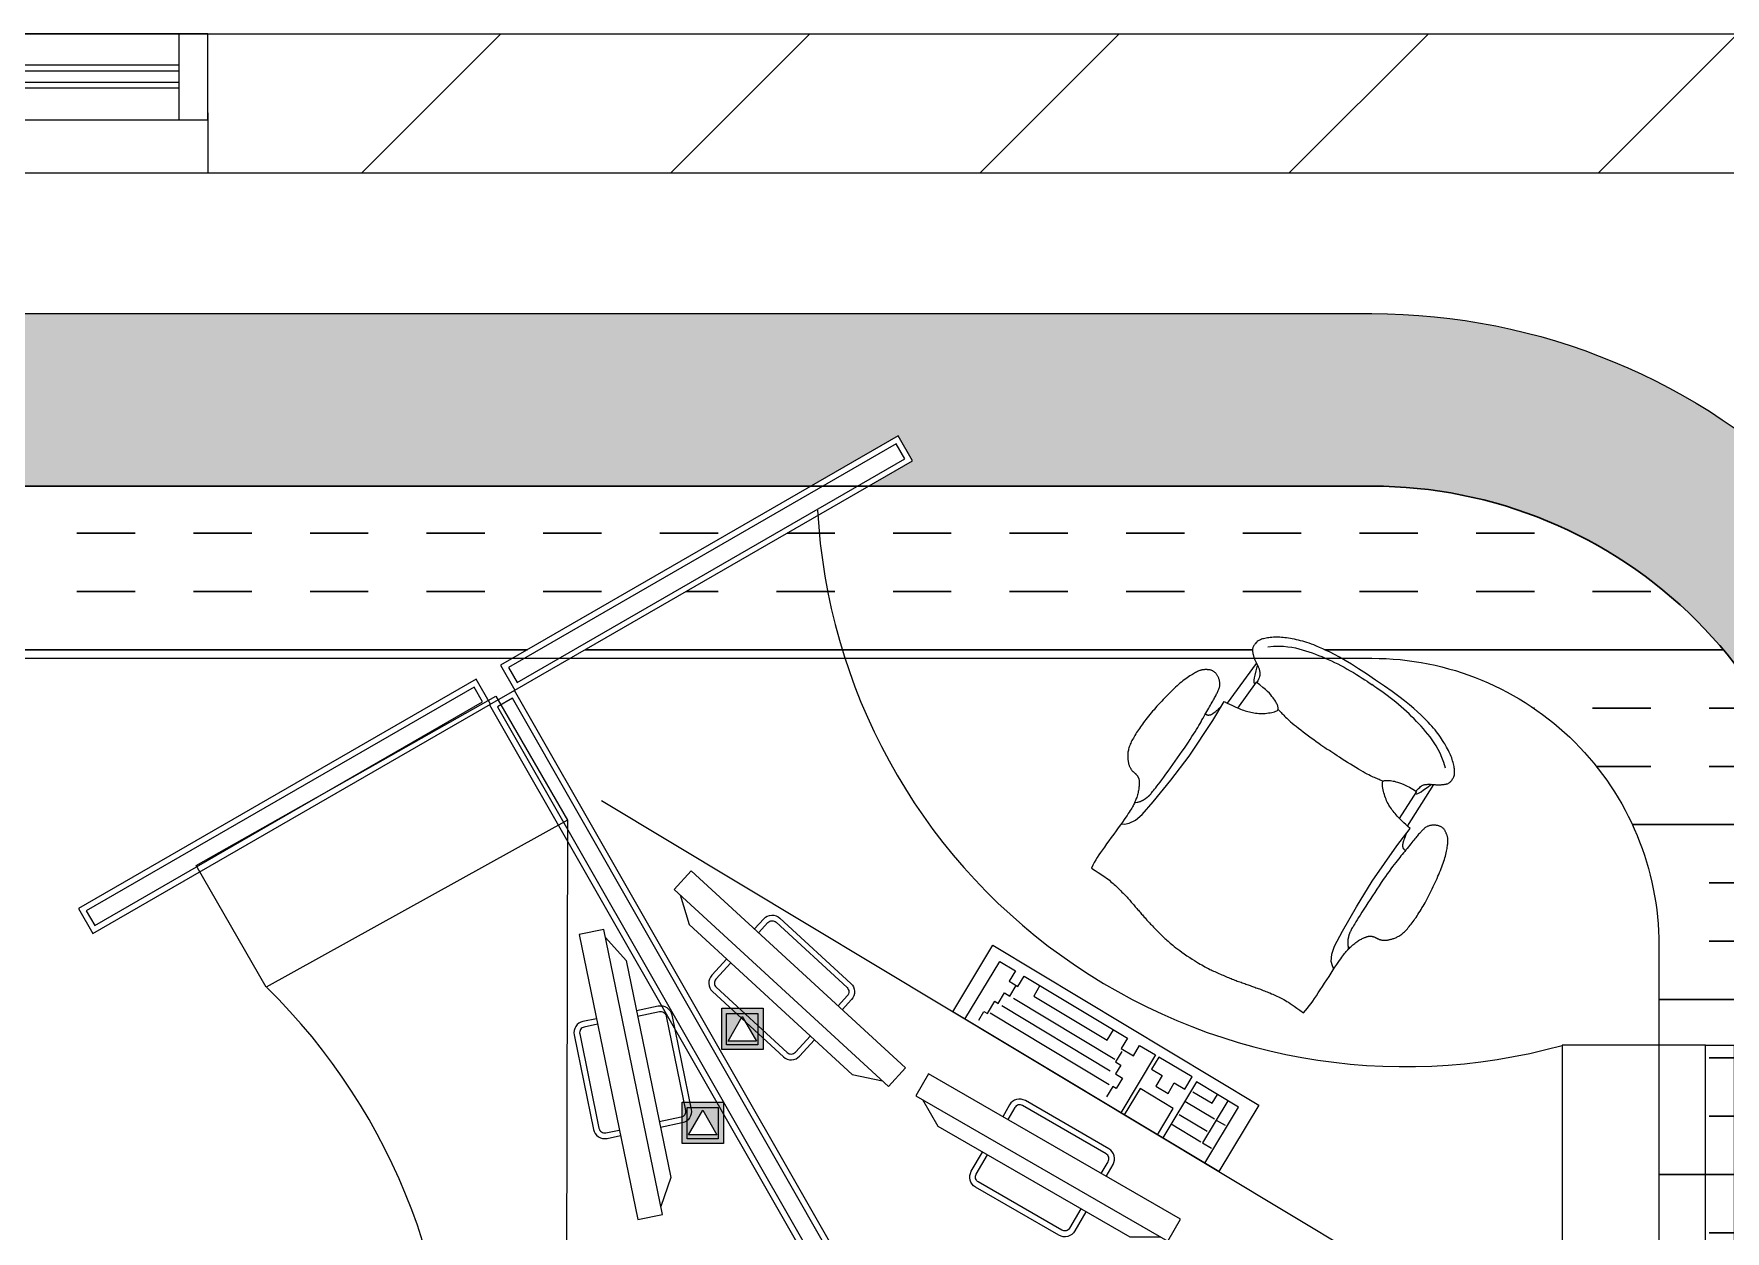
# Model space of a CAD drawing. Header units: millimetres. Extents: x 580 to 1830, y 656 to 1501.
# Drawn here: x 1489.8 to 1637.2, y 1397.1 to 1501.5 of the extents above; entities that cross this region are included whole.
import ezdxf

# ---------------------------------------------------------------- set-up
doc = ezdxf.new("R2010")
doc.units = ezdxf.units.MM
for name, color, linetype, lineweight in [('1T Puntos voz y datos', 144, 'Continuous', 20), ('instalacion electrica', 160, 'Continuous', 30), ('mobiliario', 253, 'Continuous', 15), ('Planta1', 250, 'Continuous', 15)]:
    doc.layers.add(name, color=color, linetype=linetype, lineweight=lineweight)
for name, color, linetype in [('bandeja', 250, 'Continuous'), ('tabiques', 70, 'Continuous'), ('Ventanas', 130, 'Continuous')]:
    doc.layers.add(name, color=color, linetype=linetype)
doc.layers.add('cableado telecomunicaciones', color=7, linetype='Continuous', true_color=0xe679fc)
doc.layers.add('separador', color=1, linetype='Continuous', lineweight=30, true_color=0xff0000)

# ---------------------------------------------------------------- blocks, each defined once
blk = doc.blocks.new('*U4')
for p, q in [((2.5011, 0.15), (0, 0.15)), ((0, 0.15), (0, 0)), ((0.05, 0), (0.05, 0.15)), ((2.4511, 0), (2.4511, 0.15)), ((2.5011, 0), (2.5011, 0.15)), ((2.4511, 0.095), (0.05, 0.095)), ((2.4511, 0.085), (0.05, 0.085)), ((2.4511, 0.065), (0.05, 0.065)), ((2.4511, 0.055), (0.05, 0.055)), ((0, 0), (2.5011, 0))]:
    blk.add_line(p, q)
blk = doc.blocks.new('Datos de Piso')
at = {"layer": '1T Puntos voz y datos', "linetype": 'Continuous'}
h = blk.add_hatch(color=256, dxfattribs=at)
h.paths.add_polyline_path([(-0.174, 0.358), (-0.174, -0.001), (0.185, -0.001), (0.185, 0.358)])
h.paths.add_polyline_path([(0.004, 0.286), (0.127, 0.073), (-0.119, 0.073)], flags=16)
for p, q in [((-0.131, 0.04), (-0.131, 0.311)), ((0.139, 0.311), (0.139, 0.04)), ((0.139, 0.04), (-0.131, 0.04))]:
    blk.add_line(p, q, dxfattribs=at)
for points in [[(-0.174, 0.358), (0.185, 0.358), (0.185, -0.001), (-0.174, -0.001)], [(0.004, 0.286), (0.127, 0.073), (-0.119, 0.073)]]:
    blk.add_lwpolyline(points, close=True, dxfattribs=at)
blk.add_lwpolyline([(-0.131, 0.311), (0.139, 0.311)], dxfattribs=at)
blk = doc.blocks.new('puntosAccesoVozDatos')
at = {"layer": '1T Puntos voz y datos', "linetype": 'Continuous'}
blk.add_blockref('Datos de Piso', (0.174, 0.001), dxfattribs=at)

msp = doc.modelspace()

# ---------------------------------------------------------------- hatches: boundary and pattern name
at = {"layer": 'cableado telecomunicaciones'}
h = msp.add_hatch(dxfattribs=at)
h.set_pattern_fill('HONEY', color=256, scale=1.9)
h.set_pattern_definition([(0, (-89664.291, -49120.476), (9.04875, 5.22429823), [6.0325, -12.065]), (120, (-89664.291, -49120.476), (-9.04874998, 5.22429826), [6.0325, -12.065]), (60, (-89664.291, -49120.476), (2e-08, 10.44859649), [-12.065, 6.0325])])
h.paths.add_polyline_path([(1079.88, 1477.1), (917.83, 1477.1), (917.83, 1462.07), (1079.88, 1462.07)])
h.paths.add_polyline_path([(1092.38, 1477.1), (1079.88, 1477.1), (1079.88, 1462.07), (1092.38, 1462.07)])
h.paths.add_polyline_path([(1606.38, 1477.1), (1092.38, 1477.1), (1092.38, 1462.07), (1557.53, 1462.07), (1565.11, 1466.44), (1566.36, 1464.28), (1562.53, 1462.07), (1606.38, 1462.07, -0.414214), (1646.38, 1422.07), (1646.38, 1383.46), (1661.41, 1383.46), (1661.41, 1386.76), (1659.35, 1387.23), (1658.68, 1387.02), (1658.02, 1389.12), (1661.41, 1390.18), (1661.41, 1422.07, 0.02962), (1661.02, 1428.57), (1660.82, 1429.07), (1660.68, 1429.52), (1660.54, 1430.03), (1660.41, 1430.69), (1660.36, 1431.27), (1660.46, 1431.7), (1660.53, 1431.85, 0.362821)])
h.paths.add_polyline_path([(1661.41, 1382.96), (1646.38, 1382.96), (1646.38, 1381.46), (1661.41, 1381.46)])
h.paths.add_polyline_path([(1646.38, 1116.35), (1661.41, 1116.35), (1661.41, 1325.1), (1661.21, 1325.41), (1661.04, 1325.71), (1660.84, 1326.06), (1660.66, 1326.45), (1660.52, 1326.83), (1660.41, 1327.21), (1660.33, 1327.63), (1660.3, 1328.05), (1660.38, 1328.37), (1660.56, 1328.67), (1660.8, 1328.9), (1661.04, 1328.98), (1661.41, 1329.04), (1661.41, 1332.74), (1661.21, 1332.94), (1661.07, 1333.19), (1660.94, 1333.52), (1660.89, 1333.81), (1660.9, 1334.08), (1660.93, 1334.36), (1660.99, 1334.71), (1661.08, 1335.12), (1661.17, 1335.48), (1661.27, 1335.79), (1661.41, 1336.19), (1661.41, 1375.14), (1658.02, 1376.2), (1658.68, 1378.3), (1659.35, 1378.09), (1661.41, 1378.56), (1661.41, 1380.96), (1646.38, 1380.96)])
at = {"layer": 'instalacion electrica'}
h = msp.add_hatch(dxfattribs=at)
h.set_pattern_fill('INSUL', color=256, scale=1.6)
h.paths.add_polyline_path([(1079.88, 1462.07), (917.83, 1462.07), (917.83, 1447.07), (1079.88, 1447.07)])
h.paths.add_polyline_path([(1092.38, 1462.07), (1079.88, 1462.07), (1079.88, 1447.07), (1092.38, 1447.07)])
h.paths.add_polyline_path([(1557.53, 1462.07), (1092.38, 1462.07), (1092.38, 1447.07), (1531.52, 1447.07)])
edge = h.paths.add_edge_path()
edge.add_line((1631.38, 1116.35), (1646.38, 1116.35))
edge.add_line((1646.38, 1116.35), (1646.38, 1380.96))
edge.add_line((1646.38, 1380.96), (1638.87, 1380.96))
edge.add_line((1638.87, 1380.96), (1638.87, 1383.46))
edge.add_line((1638.87, 1383.46), (1646.38, 1383.46))
edge.add_line((1646.38, 1383.46), (1646.38, 1422.07))
edge.add_arc((1606.38, 1422.07), 40, 0, 90)
edge.add_line((1606.38, 1462.07), (1562.53, 1462.07))
edge.add_line((1562.53, 1462.07), (1536.53, 1447.07))
edge.add_line((1536.53, 1447.07), (1596.11, 1447.07))
edge.add_line((1596.11, 1447.07), (1595.91, 1447.88))
edge.add_line((1595.91, 1447.88), (1596.33, 1448.56))
edge.add_line((1596.33, 1448.56), (1596.96, 1448.79))
edge.add_line((1596.96, 1448.79), (1597.73, 1448.91))
edge.add_line((1597.73, 1448.91), (1598.46, 1448.9))
edge.add_line((1598.46, 1448.9), (1599.27, 1448.79))
edge.add_line((1599.27, 1448.79), (1600.19, 1448.6))
edge.add_line((1600.19, 1448.6), (1601.03, 1448.35))
edge.add_line((1601.03, 1448.35), (1601.8, 1448.04))
edge.add_line((1601.8, 1448.04), (1602.82, 1447.56))
edge.add_line((1602.82, 1447.56), (1603.72, 1447.07))
edge.add_line((1603.72, 1447.07), (1606.38, 1447.07))
edge.add_arc((1606.38, 1422.07), 25, 0, 90, ccw=False)
edge.add_line((1631.38, 1422.07), (1631.38, 1383.48))
edge.add_line((1631.38, 1383.48), (1636.39, 1383.48))
edge.add_line((1636.39, 1383.48), (1636.39, 1380.98))
edge.add_line((1636.39, 1380.98), (1631.38, 1380.98))
edge.add_line((1631.38, 1380.98), (1631.38, 1116.35))
at = {"layer": 'tabiques'}
h = msp.add_hatch(dxfattribs=at)
h.set_pattern_fill('ANSI31', color=256, scale=6)
h.set_pattern_definition([(45, (-89664.29, -49120.476), (-13.4703842, 13.4703842), [])])
h.paths.add_polyline_path([(1817.38, 1489.37), (1817.38, 1277.56), (1824.88, 1277.56), (1824.88, 1277.5), (1829.88, 1277.46), (1829.88, 1501.49), (1504.94, 1501.49), (1504.94, 1493.99), (1504.94, 1489.37)])

# ---------------------------------------------------------------- linework, layer by layer
for p, q in [((579.88, 1501.49), (1829.88, 1501.49)), ((1504.94, 1494.61), (1504.94, 1501.49)), ((1504.94, 1494.61), (1504.94, 1489.37)), ((1092.38, 1489.37), (1817.38, 1489.37))]:
    msp.add_line(p, q)
at = {"layer": 'bandeja'}
for points in [[(917.83, 1477.1), (1606.38, 1477.1, -0.414214), (1661.41, 1422.07), (1661.41, 1116.35)], [(917.83, 1447.07), (1606.38, 1447.07, -0.414214), (1631.38, 1422.07), (1631.38, 1116.35)]]:
    msp.add_lwpolyline(points, format="xyb", dxfattribs=at)
at = {"layer": 'mobiliario', "color": 253}
for p, q in [((1593.79, 1443.16), (1596.32, 1446.62)), ((1609.48, 1432.44), (1611.78, 1436.06)), ((1536.29, 1432.96), (1536.09, 1332.02)), ((1574.13, 1416.81), (1583.58, 1411.13)), ((1575.14, 1417.45), (1583.98, 1412.14)), ((1573.12, 1416.17), (1583.49, 1409.94)), ((1590.08, 1408.47), (1592.67, 1406.92)), ((1588.89, 1406.49), (1591.48, 1404.94)), ((1589.59, 1407.32), (1592.03, 1405.85)), ((1592.82, 1406.83), (1593.58, 1406.37))]:
    msp.add_line(p, q, dxfattribs=at)
for points in [[(1530.46, 1446.46), (1531.71, 1444.29), (1566.36, 1464.28), (1565.11, 1466.44)], [(1531.14, 1446.27), (1531.89, 1444.97), (1565.67, 1464.46), (1564.92, 1465.76)], [(1493.67, 1425.25), (1494.92, 1423.09), (1529.57, 1443.07), (1528.32, 1445.24)], [(1494.35, 1425.07), (1495.1, 1423.77), (1528.89, 1443.26), (1528.14, 1444.56)], [(1536.29, 1432.96), (1510.04, 1418.41), (1503.93, 1429.01), (1530.04, 1443.78)], [(1531.67, 1444.26), (1529.5, 1443.02), (1564.23, 1382.25), (1566.4, 1383.49)], [(1531.48, 1443.58), (1530.18, 1442.84), (1564.42, 1382.93), (1565.72, 1383.68)], [(1565.74, 1411.38), (1564.25, 1409.76), (1545.58, 1426.93), (1547.07, 1428.55)], [(1542.4, 1398.15), (1544.56, 1398.59), (1539.46, 1423.43), (1537.31, 1422.99)], [(1593.03, 1402.34), (1569.86, 1416.26), (1573.34, 1422.06), (1596.51, 1408.13)], [(1588.1, 1410.7), (1587.55, 1409.79), (1588.61, 1409.15), (1589.16, 1410.06), (1590.08, 1409.51), (1590.72, 1410.58), (1587.82, 1412.32), (1587.18, 1411.25)], [(1567.74, 1410.86), (1566.64, 1408.95), (1588.6, 1396.27), (1589.7, 1398.18)]]:
    msp.add_lwpolyline(points, close=True, dxfattribs=at)
for points in [[(1610.21, 1435.48), (1610.34, 1435.62), (1610.44, 1435.73), (1610.54, 1435.82), (1610.62, 1435.89), (1610.69, 1435.94), (1610.76, 1435.98), (1610.82, 1436), (1610.88, 1436.03), (1610.94, 1436.04), (1611, 1436.06), (1611.06, 1436.07), (1611.13, 1436.08), (1611.19, 1436.08), (1611.26, 1436.09), (1611.33, 1436.09), (1611.39, 1436.09), (1611.46, 1436.09), (1611.53, 1436.08), (1611.6, 1436.08), (1611.67, 1436.07), (1611.74, 1436.07), (1611.81, 1436.06), (1611.88, 1436.06), (1611.94, 1436.05), (1612.01, 1436.05), (1612.07, 1436.05), (1612.13, 1436.04), (1612.19, 1436.04), (1612.24, 1436.05), (1612.3, 1436.05), (1612.36, 1436.05), (1612.41, 1436.05), (1612.47, 1436.06), (1612.52, 1436.06), (1612.58, 1436.07), (1612.63, 1436.07), (1612.68, 1436.08), (1612.74, 1436.09), (1612.79, 1436.1), (1612.84, 1436.11), (1612.88, 1436.12), (1612.93, 1436.13), (1612.97, 1436.14), (1613.01, 1436.16), (1613.06, 1436.18), (1613.1, 1436.21), (1613.14, 1436.24), (1613.19, 1436.28), (1613.23, 1436.32), (1613.28, 1436.37), (1613.32, 1436.43), (1613.37, 1436.48), (1613.41, 1436.55), (1613.45, 1436.61), (1613.48, 1436.68), (1613.51, 1436.75), (1613.54, 1436.82), (1613.56, 1436.9), (1613.57, 1436.97), (1613.58, 1437.05), (1613.58, 1437.14), (1613.58, 1437.22), (1613.57, 1437.32), (1613.56, 1437.42), (1613.55, 1437.52), (1613.53, 1437.64), (1613.51, 1437.75), (1613.48, 1437.87), (1613.45, 1438), (1613.41, 1438.13), (1613.37, 1438.25), (1613.33, 1438.38), (1613.28, 1438.51), (1613.23, 1438.64), (1613.17, 1438.77), (1613.11, 1438.9), (1613.04, 1439.03), (1612.97, 1439.17), (1612.89, 1439.31), (1612.81, 1439.45), (1612.73, 1439.6), (1612.64, 1439.74), (1612.54, 1439.9), (1612.44, 1440.05), (1612.34, 1440.2), (1612.23, 1440.36), (1612.11, 1440.52), (1612, 1440.67), (1611.88, 1440.82), (1611.75, 1440.98), (1611.61, 1441.14), (1611.46, 1441.31), (1611.28, 1441.49), (1611.09, 1441.69), (1610.87, 1441.9), (1610.63, 1442.14), (1610.34, 1442.4), (1610.02, 1442.68), (1609.65, 1443), (1609.22, 1443.35), (1608.71, 1443.74), (1608.13, 1444.17), (1607.46, 1444.64), (1606.69, 1445.16), (1605.91, 1445.7), (1605.22, 1446.16), (1604.6, 1446.55), (1604.05, 1446.88), (1603.56, 1447.16), (1603.13, 1447.39), (1602.75, 1447.59), (1602.4, 1447.75), (1602.09, 1447.9), (1601.82, 1448.02), (1601.56, 1448.13), (1601.33, 1448.23), (1601.12, 1448.31), (1600.92, 1448.38), (1600.72, 1448.44), (1600.54, 1448.5), (1600.35, 1448.55), (1600.16, 1448.6), (1599.98, 1448.64), (1599.8, 1448.68), (1599.62, 1448.72), (1599.44, 1448.76), (1599.27, 1448.79), (1599.1, 1448.81), (1598.94, 1448.84), (1598.79, 1448.86), (1598.63, 1448.88), (1598.49, 1448.89), (1598.34, 1448.9), (1598.2, 1448.9), (1598.06, 1448.91), (1597.92, 1448.9), (1597.79, 1448.9), (1597.65, 1448.89), (1597.52, 1448.88), (1597.39, 1448.86), (1597.27, 1448.84), (1597.15, 1448.82), (1597.04, 1448.8), (1596.94, 1448.77), (1596.84, 1448.75), (1596.75, 1448.72), (1596.67, 1448.69), (1596.59, 1448.65), (1596.52, 1448.62), (1596.46, 1448.58), (1596.39, 1448.53), (1596.34, 1448.48), (1596.28, 1448.43), (1596.23, 1448.37), (1596.18, 1448.31), (1596.14, 1448.25), (1596.1, 1448.19), (1596.07, 1448.13), (1596.04, 1448.07), (1596.01, 1448.01), (1596, 1447.95), (1595.98, 1447.9), (1595.97, 1447.85), (1595.97, 1447.81), (1595.97, 1447.76), (1595.97, 1447.71), (1595.97, 1447.67), (1595.98, 1447.62), (1595.99, 1447.57), (1596, 1447.52), (1596.01, 1447.47), (1596.02, 1447.42), (1596.04, 1447.36), (1596.05, 1447.31), (1596.07, 1447.26), (1596.09, 1447.2), (1596.1, 1447.15), (1596.12, 1447.1), (1596.14, 1447.04), (1596.16, 1446.99), (1596.18, 1446.94), (1596.2, 1446.88), (1596.23, 1446.82), (1596.26, 1446.77), (1596.28, 1446.71), (1596.31, 1446.65), (1596.34, 1446.59), (1596.37, 1446.52), (1596.4, 1446.46), (1596.43, 1446.4), (1596.46, 1446.33), (1596.49, 1446.27), (1596.52, 1446.21), (1596.54, 1446.14), (1596.56, 1446.08), (1596.58, 1446.02), (1596.59, 1445.95), (1596.6, 1445.89), (1596.61, 1445.83), (1596.62, 1445.76), (1596.62, 1445.7), (1596.62, 1445.63), (1596.61, 1445.56), (1596.58, 1445.47), (1596.55, 1445.37), (1596.5, 1445.25), (1596.44, 1445.11), (1596.35, 1444.95)], [(1597.3, 1448.08), (1597.8, 1448.12), (1598.26, 1448.12), (1598.67, 1448.11), (1599.05, 1448.08), (1599.39, 1448.03), (1599.71, 1447.97), (1600.02, 1447.89), (1600.31, 1447.81), (1600.6, 1447.73), (1600.89, 1447.63), (1601.17, 1447.53), (1601.45, 1447.43), (1601.73, 1447.32), (1602.01, 1447.21), (1602.29, 1447.09), (1602.57, 1446.97), (1602.85, 1446.84), (1603.12, 1446.71), (1603.4, 1446.57), (1603.68, 1446.43), (1603.95, 1446.28), (1604.22, 1446.13), (1604.49, 1445.98), (1604.76, 1445.82), (1605.02, 1445.66), (1605.28, 1445.5), (1605.52, 1445.34), (1605.75, 1445.19), (1605.96, 1445.06), (1606.14, 1444.93), (1606.29, 1444.83), (1606.41, 1444.75)], [(1585.7, 1434.49), (1585.82, 1434.5), (1585.91, 1434.52), (1585.99, 1434.54), (1586.06, 1434.55), (1586.11, 1434.57), (1586.16, 1434.58), (1586.21, 1434.6), (1586.24, 1434.62), (1586.28, 1434.63), (1586.31, 1434.65), (1586.35, 1434.66), (1586.38, 1434.68), (1586.41, 1434.69), (1586.44, 1434.71), (1586.47, 1434.73), (1586.5, 1434.74), (1586.52, 1434.76), (1586.55, 1434.78), (1586.58, 1434.8), (1586.61, 1434.82), (1586.64, 1434.83), (1586.66, 1434.85), (1586.69, 1434.87), (1586.72, 1434.89), (1586.74, 1434.91), (1586.77, 1434.93), (1586.79, 1434.94), (1586.81, 1434.96), (1586.83, 1434.98), (1586.86, 1435), (1586.88, 1435.02), (1586.9, 1435.04), (1586.93, 1435.06), (1586.96, 1435.09), (1586.98, 1435.11), (1587.02, 1435.15), (1587.06, 1435.19), (1587.1, 1435.24), (1587.15, 1435.3), (1587.21, 1435.37), (1587.27, 1435.45), (1587.35, 1435.54), (1587.44, 1435.66), (1587.54, 1435.78), (1587.65, 1435.93), (1587.78, 1436.1), (1587.92, 1436.28), (1588.07, 1436.49), (1588.24, 1436.72), (1588.43, 1436.97), (1588.62, 1437.24), (1588.82, 1437.52), (1589.03, 1437.81), (1589.24, 1438.1), (1589.45, 1438.39), (1589.65, 1438.68), (1589.85, 1438.96), (1590.04, 1439.24), (1590.22, 1439.5), (1590.39, 1439.76), (1590.55, 1440), (1590.7, 1440.24), (1590.84, 1440.46), (1590.98, 1440.67), (1591.1, 1440.86), (1591.2, 1441.04), (1591.31, 1441.21), (1591.4, 1441.38), (1591.49, 1441.53), (1591.57, 1441.69), (1591.66, 1441.84), (1591.74, 1441.98), (1591.83, 1442.13), (1591.91, 1442.28), (1591.99, 1442.43), (1592.08, 1442.57), (1592.16, 1442.71), (1592.24, 1442.85), (1592.31, 1442.98), (1592.38, 1443.11), (1592.45, 1443.23), (1592.51, 1443.34), (1592.57, 1443.44), (1592.62, 1443.54), (1592.67, 1443.63), (1592.72, 1443.72), (1592.77, 1443.81), (1592.81, 1443.89), (1592.85, 1443.97), (1592.89, 1444.04), (1592.93, 1444.11), (1592.96, 1444.18), (1592.99, 1444.25), (1593.02, 1444.32), (1593.05, 1444.38), (1593.07, 1444.45), (1593.09, 1444.51), (1593.1, 1444.57), (1593.12, 1444.63), (1593.13, 1444.69), (1593.13, 1444.75), (1593.13, 1444.81), (1593.13, 1444.87), (1593.13, 1444.93), (1593.12, 1444.99), (1593.11, 1445.05), (1593.1, 1445.11), (1593.09, 1445.17), (1593.07, 1445.22), (1593.05, 1445.28), (1593.03, 1445.34), (1593.01, 1445.39), (1592.98, 1445.44), (1592.96, 1445.49), (1592.93, 1445.54), (1592.9, 1445.59), (1592.87, 1445.63), (1592.84, 1445.67), (1592.81, 1445.72), (1592.77, 1445.76), (1592.74, 1445.79), (1592.7, 1445.83), (1592.66, 1445.87), (1592.62, 1445.9), (1592.58, 1445.93), (1592.53, 1445.96), (1592.48, 1445.98), (1592.43, 1446), (1592.38, 1446.02), (1592.33, 1446.03), (1592.28, 1446.05), (1592.22, 1446.06), (1592.17, 1446.06), (1592.11, 1446.07), (1592.06, 1446.07), (1592.02, 1446.08), (1591.97, 1446.08), (1591.93, 1446.08), (1591.89, 1446.08), (1591.85, 1446.08), (1591.81, 1446.08), (1591.77, 1446.07), (1591.73, 1446.07), (1591.7, 1446.07), (1591.66, 1446.06), (1591.62, 1446.06), (1591.57, 1446.05), (1591.53, 1446.04), (1591.48, 1446.03), (1591.42, 1446.01), (1591.37, 1445.99), (1591.31, 1445.97), (1591.24, 1445.94), (1591.17, 1445.91), (1591.09, 1445.87), (1591.01, 1445.82), (1590.92, 1445.78), (1590.82, 1445.72), (1590.73, 1445.66), (1590.62, 1445.6), (1590.51, 1445.53), (1590.4, 1445.45), (1590.28, 1445.37), (1590.16, 1445.29), (1590.03, 1445.19), (1589.91, 1445.1), (1589.78, 1445), (1589.65, 1444.89), (1589.53, 1444.78), (1589.4, 1444.67), (1589.27, 1444.55), (1589.14, 1444.43), (1589.01, 1444.3), (1588.88, 1444.17), (1588.75, 1444.04), (1588.61, 1443.9), (1588.48, 1443.76), (1588.34, 1443.62), (1588.2, 1443.47), (1588.06, 1443.33), (1587.92, 1443.18), (1587.78, 1443.03), (1587.65, 1442.89), (1587.52, 1442.74), (1587.39, 1442.59), (1587.26, 1442.45), (1587.14, 1442.3), (1587.02, 1442.16), (1586.91, 1442.02), (1586.8, 1441.88), (1586.69, 1441.74), (1586.58, 1441.61), (1586.48, 1441.47), (1586.39, 1441.34), (1586.29, 1441.21), (1586.2, 1441.08), (1586.12, 1440.96), (1586.03, 1440.83), (1585.95, 1440.71), (1585.87, 1440.59), (1585.8, 1440.47), (1585.72, 1440.35), (1585.65, 1440.23), (1585.59, 1440.12), (1585.52, 1440), (1585.46, 1439.89), (1585.41, 1439.78), (1585.36, 1439.67), (1585.31, 1439.57), (1585.27, 1439.46), (1585.24, 1439.36), (1585.21, 1439.26), (1585.18, 1439.16), (1585.16, 1439.07), (1585.14, 1438.98), (1585.12, 1438.89), (1585.11, 1438.81), (1585.11, 1438.73), (1585.1, 1438.65), (1585.1, 1438.57), (1585.1, 1438.5), (1585.11, 1438.43), (1585.11, 1438.37), (1585.12, 1438.3), (1585.12, 1438.23), (1585.13, 1438.17), (1585.14, 1438.11), (1585.15, 1438.04), (1585.16, 1437.98), (1585.17, 1437.92), (1585.18, 1437.86), (1585.2, 1437.81), (1585.22, 1437.75), (1585.24, 1437.7), (1585.26, 1437.65), (1585.28, 1437.6), (1585.3, 1437.55), (1585.33, 1437.5), (1585.36, 1437.46), (1585.38, 1437.42), (1585.41, 1437.38), (1585.44, 1437.34), (1585.47, 1437.3), (1585.49, 1437.27), (1585.52, 1437.24), (1585.55, 1437.21), (1585.58, 1437.19), (1585.61, 1437.16), (1585.64, 1437.14), (1585.66, 1437.11), (1585.69, 1437.09), (1585.72, 1437.07), (1585.74, 1437.04), (1585.77, 1437.02), (1585.8, 1437), (1585.82, 1436.97), (1585.84, 1436.95), (1585.87, 1436.92), (1585.89, 1436.89), (1585.91, 1436.86), (1585.93, 1436.83), (1585.95, 1436.81), (1585.97, 1436.78), (1585.99, 1436.75), (1586, 1436.72), (1586.02, 1436.69), (1586.03, 1436.66), (1586.04, 1436.63), (1586.05, 1436.61), (1586.06, 1436.58), (1586.07, 1436.55), (1586.08, 1436.52), (1586.09, 1436.49), (1586.09, 1436.46), (1586.1, 1436.42), (1586.1, 1436.39), (1586.1, 1436.35), (1586.1, 1436.3), (1586.1, 1436.26), (1586.1, 1436.2), (1586.1, 1436.14), (1586.1, 1436.07), (1586.1, 1436), (1586.09, 1435.92), (1586.08, 1435.84), (1586.07, 1435.75), (1586.06, 1435.66), (1586.04, 1435.56), (1586.02, 1435.47), (1586, 1435.37), (1585.97, 1435.26), (1585.94, 1435.16), (1585.91, 1435.06), (1585.88, 1434.95), (1585.84, 1434.85), (1585.81, 1434.76), (1585.77, 1434.66), (1585.73, 1434.57), (1585.69, 1434.48), (1585.65, 1434.39), (1585.61, 1434.3), (1585.56, 1434.21), (1585.51, 1434.12), (1585.45, 1434.02), (1585.39, 1433.91), (1585.32, 1433.8), (1585.24, 1433.67), (1585.15, 1433.54), (1585.05, 1433.38), (1584.93, 1433.21), (1584.79, 1433.02), (1584.64, 1432.8), (1584.47, 1432.56), (1584.28, 1432.3), (1584.08, 1432.03), (1583.88, 1431.74), (1583.67, 1431.45), (1583.46, 1431.17), (1583.26, 1430.89), (1583.07, 1430.62), (1582.9, 1430.38), (1582.74, 1430.15), (1582.59, 1429.93), (1582.45, 1429.71), (1582.31, 1429.49), (1582.18, 1429.27), (1582.05, 1429.04), (1581.93, 1428.79), (1582.25, 1428.58), (1582.53, 1428.41), (1582.76, 1428.26), (1582.96, 1428.12), (1583.12, 1428.01), (1583.26, 1427.91), (1583.39, 1427.81), (1583.5, 1427.72), (1583.61, 1427.63), (1583.72, 1427.54), (1583.83, 1427.45), (1583.93, 1427.36), (1584.03, 1427.27), (1584.12, 1427.17), (1584.22, 1427.08), (1584.32, 1426.99), (1584.41, 1426.89), (1584.51, 1426.8), (1584.6, 1426.7), (1584.69, 1426.61), (1584.78, 1426.52), (1584.87, 1426.42), (1584.95, 1426.33), (1585.04, 1426.24), (1585.11, 1426.15), (1585.19, 1426.07), (1585.27, 1425.98), (1585.34, 1425.9), (1585.41, 1425.82), (1585.48, 1425.73), (1585.55, 1425.66), (1585.62, 1425.58), (1585.69, 1425.5), (1585.75, 1425.42), (1585.82, 1425.34), (1585.89, 1425.27), (1585.96, 1425.19), (1586.03, 1425.11), (1586.1, 1425.03), (1586.17, 1424.95), (1586.24, 1424.87), (1586.31, 1424.78), (1586.39, 1424.7), (1586.46, 1424.61), (1586.53, 1424.52), (1586.61, 1424.44), (1586.69, 1424.35), (1586.76, 1424.26), (1586.84, 1424.17), (1586.92, 1424.09), (1587, 1424), (1587.09, 1423.91), (1587.17, 1423.83), (1587.26, 1423.74), (1587.34, 1423.65), (1587.43, 1423.56), (1587.52, 1423.46), (1587.62, 1423.37), (1587.71, 1423.27), (1587.8, 1423.18), (1587.9, 1423.09), (1587.99, 1422.99), (1588.08, 1422.9), (1588.17, 1422.82), (1588.26, 1422.74), (1588.34, 1422.65), (1588.43, 1422.58), (1588.52, 1422.5), (1588.61, 1422.42), (1588.7, 1422.33), (1588.81, 1422.25), (1588.91, 1422.16), (1589.03, 1422.06), (1589.16, 1421.96), (1589.3, 1421.84), (1589.46, 1421.73), (1589.63, 1421.6), (1589.82, 1421.46), (1590.03, 1421.31), (1590.26, 1421.15), (1590.5, 1420.99), (1590.71, 1420.85), (1590.91, 1420.72), (1591.09, 1420.61), (1591.26, 1420.51), (1591.41, 1420.42), (1591.56, 1420.34), (1591.69, 1420.26), (1591.81, 1420.19), (1591.93, 1420.13), (1592.04, 1420.07), (1592.15, 1420.02), (1592.26, 1419.96), (1592.36, 1419.91), (1592.47, 1419.86), (1592.58, 1419.81), (1592.69, 1419.76), (1592.8, 1419.71), (1592.92, 1419.65), (1593.04, 1419.6), (1593.17, 1419.55), (1593.29, 1419.49), (1593.41, 1419.44), (1593.53, 1419.39), (1593.65, 1419.34), (1593.76, 1419.29), (1593.88, 1419.24), (1593.99, 1419.2), (1594.1, 1419.15), (1594.21, 1419.11), (1594.32, 1419.07), (1594.43, 1419.02), (1594.54, 1418.98), (1594.65, 1418.94), (1594.76, 1418.91), (1594.87, 1418.87), (1594.98, 1418.83), (1595.08, 1418.79), (1595.19, 1418.76), (1595.29, 1418.72), (1595.39, 1418.68), (1595.49, 1418.65), (1595.59, 1418.61), (1595.69, 1418.58), (1595.78, 1418.54), (1595.88, 1418.5), (1595.98, 1418.47), (1596.07, 1418.43), (1596.17, 1418.4), (1596.27, 1418.36), (1596.37, 1418.33), (1596.47, 1418.29), (1596.58, 1418.25), (1596.68, 1418.22), (1596.79, 1418.18), (1596.9, 1418.13), (1597.02, 1418.09), (1597.13, 1418.04), (1597.25, 1418), (1597.37, 1417.95), (1597.49, 1417.9), (1597.62, 1417.84), (1597.74, 1417.79), (1597.86, 1417.74), (1597.98, 1417.68), (1598.1, 1417.62), (1598.23, 1417.57), (1598.35, 1417.51), (1598.47, 1417.45), (1598.59, 1417.38), (1598.71, 1417.32), (1598.84, 1417.25), (1598.97, 1417.17), (1599.1, 1417.09), (1599.25, 1416.99), (1599.42, 1416.88), (1599.61, 1416.75), (1599.83, 1416.59), (1600.1, 1416.39), (1600.41, 1416.17), (1600.59, 1416.37), (1600.76, 1416.58), (1600.92, 1416.78), (1601.08, 1416.98), (1601.23, 1417.19), (1601.38, 1417.41), (1601.54, 1417.65), (1601.7, 1417.9), (1601.88, 1418.17), (1602.06, 1418.46), (1602.26, 1418.76), (1602.45, 1419.06), (1602.64, 1419.35), (1602.82, 1419.64), (1603, 1419.91), (1603.16, 1420.15), (1603.31, 1420.38), (1603.44, 1420.57), (1603.55, 1420.74), (1603.66, 1420.89), (1603.75, 1421.03), (1603.84, 1421.15), (1603.92, 1421.25), (1604, 1421.35), (1604.07, 1421.44), (1604.14, 1421.52), (1604.21, 1421.6), (1604.27, 1421.67), (1604.34, 1421.75), (1604.41, 1421.81), (1604.48, 1421.88), (1604.56, 1421.95), (1604.63, 1422.02), (1604.71, 1422.09), (1604.8, 1422.16), (1604.88, 1422.22), (1604.97, 1422.29), (1605.05, 1422.35), (1605.14, 1422.41), (1605.22, 1422.47), (1605.31, 1422.52), (1605.39, 1422.56), (1605.46, 1422.6), (1605.54, 1422.64), (1605.61, 1422.67), (1605.67, 1422.7), (1605.74, 1422.73), (1605.79, 1422.75), (1605.84, 1422.77), (1605.89, 1422.79), (1605.93, 1422.8), (1605.97, 1422.82), (1606, 1422.83), (1606.04, 1422.83), (1606.07, 1422.84), (1606.1, 1422.85), (1606.13, 1422.85), (1606.16, 1422.85), (1606.19, 1422.85), (1606.22, 1422.85), (1606.25, 1422.85), (1606.28, 1422.85), (1606.31, 1422.84), (1606.34, 1422.84), (1606.38, 1422.84), (1606.41, 1422.83), (1606.45, 1422.82), (1606.48, 1422.81), (1606.52, 1422.8), (1606.55, 1422.79), (1606.58, 1422.78), (1606.62, 1422.77), (1606.65, 1422.75), (1606.68, 1422.74), (1606.71, 1422.72), (1606.74, 1422.71), (1606.77, 1422.69), (1606.8, 1422.67), (1606.83, 1422.66), (1606.87, 1422.64), (1606.9, 1422.62), (1606.94, 1422.61), (1606.97, 1422.59), (1607.01, 1422.57), (1607.05, 1422.56), (1607.1, 1422.55), (1607.14, 1422.53), (1607.19, 1422.52), (1607.24, 1422.51), (1607.29, 1422.5), (1607.34, 1422.5), (1607.39, 1422.49), (1607.45, 1422.49), (1607.5, 1422.49), (1607.56, 1422.49), (1607.62, 1422.49), (1607.68, 1422.5), (1607.74, 1422.51), (1607.8, 1422.52), (1607.86, 1422.53), (1607.92, 1422.55), (1607.98, 1422.56), (1608.04, 1422.58), (1608.11, 1422.6), (1608.17, 1422.62), (1608.24, 1422.64), (1608.3, 1422.66), (1608.37, 1422.68), (1608.44, 1422.71), (1608.51, 1422.74), (1608.58, 1422.78), (1608.65, 1422.82), (1608.73, 1422.86), (1608.81, 1422.91), (1608.89, 1422.97), (1608.97, 1423.03), (1609.05, 1423.09), (1609.13, 1423.16), (1609.22, 1423.24), (1609.3, 1423.32), (1609.38, 1423.41), (1609.47, 1423.5), (1609.55, 1423.6), (1609.63, 1423.69), (1609.71, 1423.8), (1609.8, 1423.91), (1609.88, 1424.02), (1609.96, 1424.13), (1610.05, 1424.25), (1610.13, 1424.37), (1610.22, 1424.49), (1610.31, 1424.62), (1610.39, 1424.75), (1610.48, 1424.89), (1610.57, 1425.02), (1610.66, 1425.17), (1610.74, 1425.31), (1610.83, 1425.46), (1610.92, 1425.62), (1611.01, 1425.77), (1611.1, 1425.94), (1611.19, 1426.1), (1611.28, 1426.27), (1611.37, 1426.45), (1611.46, 1426.62), (1611.55, 1426.8), (1611.63, 1426.98), (1611.72, 1427.17), (1611.81, 1427.35), (1611.89, 1427.53), (1611.97, 1427.71), (1612.05, 1427.89), (1612.13, 1428.07), (1612.21, 1428.24), (1612.28, 1428.41), (1612.35, 1428.58), (1612.42, 1428.74), (1612.48, 1428.9), (1612.54, 1429.06), (1612.6, 1429.22), (1612.65, 1429.38), (1612.7, 1429.53), (1612.74, 1429.68), (1612.78, 1429.83), (1612.82, 1429.98), (1612.85, 1430.12), (1612.88, 1430.25), (1612.9, 1430.38), (1612.92, 1430.5), (1612.94, 1430.61), (1612.96, 1430.72), (1612.97, 1430.82), (1612.99, 1430.91), (1612.99, 1431), (1613, 1431.08), (1613, 1431.15), (1613, 1431.22), (1613, 1431.28), (1612.99, 1431.33), (1612.99, 1431.38), (1612.98, 1431.43), (1612.97, 1431.47), (1612.96, 1431.51), (1612.95, 1431.55), (1612.94, 1431.59), (1612.93, 1431.62), (1612.92, 1431.66), (1612.9, 1431.69), (1612.89, 1431.73), (1612.88, 1431.77), (1612.86, 1431.81), (1612.84, 1431.85), (1612.82, 1431.89), (1612.8, 1431.94), (1612.77, 1431.99), (1612.75, 1432.04), (1612.72, 1432.08), (1612.69, 1432.13), (1612.66, 1432.17), (1612.62, 1432.21), (1612.58, 1432.25), (1612.54, 1432.29), (1612.5, 1432.32), (1612.46, 1432.35), (1612.41, 1432.37), (1612.36, 1432.4), (1612.32, 1432.42), (1612.27, 1432.44), (1612.22, 1432.46), (1612.17, 1432.47), (1612.12, 1432.49), (1612.06, 1432.5), (1612.01, 1432.51), (1611.95, 1432.52), (1611.9, 1432.52), (1611.84, 1432.53), (1611.78, 1432.53), (1611.72, 1432.53), (1611.66, 1432.52), (1611.6, 1432.52), (1611.54, 1432.51), (1611.48, 1432.5), (1611.42, 1432.49), (1611.37, 1432.47), (1611.31, 1432.45), (1611.25, 1432.43), (1611.2, 1432.41), (1611.15, 1432.38), (1611.09, 1432.35), (1611.04, 1432.32), (1610.99, 1432.28), (1610.94, 1432.24), (1610.89, 1432.19), (1610.84, 1432.15), (1610.79, 1432.1), (1610.74, 1432.04), (1610.68, 1431.98), (1610.63, 1431.92), (1610.57, 1431.86), (1610.51, 1431.79), (1610.45, 1431.73), (1610.39, 1431.65), (1610.33, 1431.58), (1610.26, 1431.5), (1610.19, 1431.41), (1610.11, 1431.32), (1610.03, 1431.22), (1609.94, 1431.12), (1609.85, 1431), (1609.76, 1430.89), (1609.66, 1430.76), (1609.56, 1430.64), (1609.45, 1430.5), (1609.34, 1430.37), (1609.24, 1430.24), (1609.13, 1430.11), (1609.02, 1429.98), (1608.91, 1429.84), (1608.8, 1429.71), (1608.69, 1429.57), (1608.57, 1429.42), (1608.45, 1429.26), (1608.32, 1429.1), (1608.18, 1428.91), (1608.03, 1428.72), (1607.88, 1428.5), (1607.72, 1428.28), (1607.55, 1428.04), (1607.37, 1427.78), (1607.19, 1427.52), (1607, 1427.24), (1606.81, 1426.96), (1606.62, 1426.66), (1606.42, 1426.36), (1606.22, 1426.06), (1606.03, 1425.77), (1605.85, 1425.48), (1605.67, 1425.2), (1605.5, 1424.93), (1605.35, 1424.69), (1605.21, 1424.47), (1605.09, 1424.27), (1604.98, 1424.09), (1604.88, 1423.94), (1604.8, 1423.8), (1604.73, 1423.67), (1604.67, 1423.57), (1604.61, 1423.48), (1604.57, 1423.4), (1604.53, 1423.33), (1604.5, 1423.27), (1604.48, 1423.22), (1604.46, 1423.18), (1604.44, 1423.14), (1604.43, 1423.11), (1604.42, 1423.08), (1604.41, 1423.05), (1604.4, 1423.02), (1604.39, 1422.99), (1604.38, 1422.96), (1604.37, 1422.93), (1604.37, 1422.9), (1604.36, 1422.88), (1604.35, 1422.85), (1604.34, 1422.82), (1604.33, 1422.78), (1604.33, 1422.75), (1604.32, 1422.72), (1604.31, 1422.69), (1604.31, 1422.65), (1604.3, 1422.62), (1604.29, 1422.59), (1604.29, 1422.55), (1604.28, 1422.52), (1604.28, 1422.49), (1604.27, 1422.45), (1604.27, 1422.42), (1604.27, 1422.38), (1604.27, 1422.35), (1604.27, 1422.31), (1604.27, 1422.27), (1604.27, 1422.22), (1604.27, 1422.17), (1604.28, 1422.11), (1604.28, 1422.04), (1604.3, 1421.96), (1604.32, 1421.87), (1604.34, 1421.76)], [(1596.18, 1444.81), (1596.14, 1444.88), (1596.11, 1444.95), (1596.11, 1445.04), (1596.12, 1445.16), (1596.15, 1445.35), (1596.21, 1445.61), (1596.3, 1445.96), (1596.42, 1446.43)], [(1584.51, 1432.65), (1584.82, 1432.62), (1585.22, 1432.69), (1585.79, 1432.96), (1586.36, 1433.44), (1587.33, 1434.56), (1588.86, 1436.44), (1590.45, 1438.54), (1592.51, 1441.65), (1593.51, 1443.3), (1593.76, 1443.17), (1593.98, 1443.06), (1594.18, 1442.97), (1594.35, 1442.89), (1594.52, 1442.81), (1594.66, 1442.75), (1594.8, 1442.69), (1594.94, 1442.64), (1595.07, 1442.59), (1595.2, 1442.54), (1595.32, 1442.5), (1595.45, 1442.46), (1595.58, 1442.42), (1595.71, 1442.39), (1595.83, 1442.36), (1595.97, 1442.34), (1596.1, 1442.31), (1596.23, 1442.29), (1596.37, 1442.28), (1596.51, 1442.27), (1596.65, 1442.26), (1596.79, 1442.26), (1596.93, 1442.26), (1597.08, 1442.27), (1597.23, 1442.29), (1597.38, 1442.3), (1597.52, 1442.32), (1597.66, 1442.35), (1597.78, 1442.38), (1597.9, 1442.41), (1598, 1442.45), (1598.08, 1442.49), (1598.14, 1442.53), (1598.19, 1442.57), (1598.21, 1442.62), (1598.22, 1442.67), (1598.22, 1442.72), (1598.21, 1442.78), (1598.19, 1442.84), (1598.17, 1442.91), (1598.14, 1442.98), (1598.11, 1443.06), (1598.07, 1443.14), (1598.02, 1443.22), (1597.97, 1443.32), (1597.91, 1443.41), (1597.84, 1443.52), (1597.76, 1443.63), (1597.67, 1443.75), (1597.57, 1443.88), (1597.44, 1444.02), (1597.29, 1444.17), (1597.11, 1444.34), (1596.88, 1444.53), (1596.62, 1444.75), (1596.3, 1444.99), (1594.67, 1442.73)], [(1612.79, 1437.5), (1612.64, 1437.98), (1612.48, 1438.41), (1612.32, 1438.79), (1612.15, 1439.13), (1611.98, 1439.43), (1611.8, 1439.71), (1611.62, 1439.97), (1611.44, 1440.21), (1611.25, 1440.45), (1611.06, 1440.68), (1610.87, 1440.91), (1610.67, 1441.14), (1610.47, 1441.36), (1610.26, 1441.57), (1610.05, 1441.79), (1609.83, 1442), (1609.61, 1442.22), (1609.39, 1442.43), (1609.16, 1442.63), (1608.93, 1442.84), (1608.69, 1443.04), (1608.45, 1443.24), (1608.21, 1443.44), (1607.97, 1443.63), (1607.72, 1443.82), (1607.48, 1444), (1607.24, 1444.17), (1607.02, 1444.33), (1606.82, 1444.47), (1606.64, 1444.59), (1606.49, 1444.7), (1606.37, 1444.77)], [(1591.87, 1442.2), (1591.88, 1442.2), (1591.9, 1442.19), (1591.91, 1442.19), (1591.93, 1442.18), (1591.94, 1442.18), (1591.96, 1442.17), (1591.97, 1442.17), (1591.98, 1442.16), (1591.99, 1442.16), (1592, 1442.15), (1592.01, 1442.15), (1592.03, 1442.14), (1592.04, 1442.14), (1592.05, 1442.13), (1592.06, 1442.13), (1592.07, 1442.13), (1592.08, 1442.12), (1592.1, 1442.12), (1592.11, 1442.12), (1592.13, 1442.12), (1592.14, 1442.12), (1592.16, 1442.12), (1592.18, 1442.13), (1592.19, 1442.13), (1592.21, 1442.13), (1592.23, 1442.13), (1592.25, 1442.13), (1592.26, 1442.14), (1592.28, 1442.14), (1592.3, 1442.14), (1592.32, 1442.15), (1592.33, 1442.15), (1592.35, 1442.16), (1592.37, 1442.16), (1592.38, 1442.17), (1592.4, 1442.18), (1592.42, 1442.19), (1592.43, 1442.2), (1592.45, 1442.21), (1592.46, 1442.21), (1592.48, 1442.22), (1592.49, 1442.23), (1592.5, 1442.24), (1592.52, 1442.25), (1592.53, 1442.26), (1592.55, 1442.27), (1592.57, 1442.28), (1592.58, 1442.3), (1592.61, 1442.31), (1592.63, 1442.33), (1592.65, 1442.34), (1592.68, 1442.36), (1592.71, 1442.39), (1592.74, 1442.41), (1592.77, 1442.44), (1592.81, 1442.47), (1592.85, 1442.51), (1592.89, 1442.55), (1592.94, 1442.59), (1592.99, 1442.64), (1593.04, 1442.69), (1593.1, 1442.74), (1593.17, 1442.79), (1593.24, 1442.85)], [(1598.2, 1442.61), (1598.24, 1442.57), (1598.29, 1442.52), (1598.34, 1442.46), (1598.4, 1442.4), (1598.47, 1442.34), (1598.54, 1442.26), (1598.61, 1442.19), (1598.69, 1442.11), (1598.77, 1442.03), (1598.86, 1441.94), (1598.95, 1441.85), (1599.05, 1441.75), (1599.16, 1441.65), (1599.29, 1441.54), (1599.43, 1441.42), (1599.59, 1441.28), (1599.77, 1441.14), (1599.97, 1440.98), (1600.18, 1440.82), (1600.4, 1440.65), (1600.63, 1440.48), (1600.86, 1440.31), (1601.09, 1440.14), (1601.31, 1439.98), (1601.53, 1439.82), (1601.74, 1439.67), (1601.94, 1439.53), (1602.11, 1439.41), (1602.27, 1439.3), (1602.39, 1439.22), (1602.49, 1439.15), (1602.55, 1439.11)], [(1607.36, 1436.35), (1607.31, 1436.37), (1607.25, 1436.4), (1607.18, 1436.43), (1607.1, 1436.46), (1607.01, 1436.5), (1606.92, 1436.54), (1606.82, 1436.58), (1606.72, 1436.62), (1606.61, 1436.67), (1606.5, 1436.72), (1606.38, 1436.77), (1606.26, 1436.83), (1606.12, 1436.9), (1605.97, 1436.98), (1605.8, 1437.06), (1605.62, 1437.17), (1605.42, 1437.28), (1605.2, 1437.41), (1604.98, 1437.54), (1604.74, 1437.69), (1604.5, 1437.84), (1604.26, 1437.99), (1604.02, 1438.14), (1603.78, 1438.29), (1603.55, 1438.44), (1603.34, 1438.58), (1603.14, 1438.71), (1602.96, 1438.83), (1602.8, 1438.94), (1602.68, 1439.02), (1602.58, 1439.09), (1602.52, 1439.13)], [(1603.07, 1419.98), (1602.93, 1420.26), (1602.84, 1420.65), (1602.89, 1421.28), (1603.13, 1421.99), (1603.82, 1423.3), (1605.02, 1425.41), (1606.39, 1427.65), (1608.54, 1430.71), (1609.71, 1432.24), (1609.5, 1432.42), (1609.32, 1432.59), (1609.16, 1432.73), (1609.02, 1432.87), (1608.89, 1432.99), (1608.78, 1433.11), (1608.67, 1433.22), (1608.58, 1433.32), (1608.48, 1433.43), (1608.39, 1433.53), (1608.31, 1433.63), (1608.22, 1433.74), (1608.14, 1433.84), (1608.07, 1433.95), (1607.99, 1434.06), (1607.92, 1434.17), (1607.85, 1434.28), (1607.79, 1434.4), (1607.72, 1434.52), (1607.66, 1434.65), (1607.61, 1434.78), (1607.55, 1434.91), (1607.5, 1435.05), (1607.46, 1435.19), (1607.41, 1435.33), (1607.38, 1435.47), (1607.35, 1435.61), (1607.32, 1435.75), (1607.3, 1435.88), (1607.29, 1436), (1607.29, 1436.11), (1607.29, 1436.2), (1607.31, 1436.27), (1607.33, 1436.32), (1607.37, 1436.37), (1607.41, 1436.4), (1607.46, 1436.41), (1607.52, 1436.42), (1607.58, 1436.43), (1607.65, 1436.43), (1607.73, 1436.43), (1607.81, 1436.42), (1607.9, 1436.42), (1608, 1436.41), (1608.11, 1436.39), (1608.22, 1436.37), (1608.34, 1436.35), (1608.47, 1436.31), (1608.62, 1436.27), (1608.77, 1436.22), (1608.95, 1436.16), (1609.15, 1436.07), (1609.38, 1435.96), (1609.64, 1435.83), (1609.93, 1435.65), (1610.27, 1435.45), (1608.76, 1433.11)], [(1610.15, 1435.27), (1610.23, 1435.26), (1610.3, 1435.26), (1610.39, 1435.28), (1610.5, 1435.34), (1610.66, 1435.44), (1610.88, 1435.59), (1611.18, 1435.8), (1611.57, 1436.09)], [(1539.24, 1434.66), (1622.95, 1384.36), (1635.45, 1384.36), (1635.45, 1413.34), (1622.95, 1413.34), (1622.95, 1384.36)], [(1609.29, 1430.3), (1609.28, 1430.32), (1609.27, 1430.33), (1609.26, 1430.34), (1609.25, 1430.35), (1609.24, 1430.36), (1609.23, 1430.37), (1609.22, 1430.38), (1609.21, 1430.39), (1609.2, 1430.4), (1609.19, 1430.41), (1609.18, 1430.42), (1609.17, 1430.43), (1609.16, 1430.44), (1609.16, 1430.45), (1609.15, 1430.46), (1609.14, 1430.47), (1609.14, 1430.48), (1609.13, 1430.49), (1609.12, 1430.5), (1609.12, 1430.52), (1609.11, 1430.53), (1609.11, 1430.55), (1609.1, 1430.56), (1609.1, 1430.58), (1609.09, 1430.6), (1609.09, 1430.61), (1609.08, 1430.63), (1609.08, 1430.65), (1609.08, 1430.67), (1609.07, 1430.68), (1609.07, 1430.7), (1609.07, 1430.72), (1609.07, 1430.74), (1609.07, 1430.76), (1609.07, 1430.77), (1609.07, 1430.79), (1609.07, 1430.81), (1609.08, 1430.83), (1609.08, 1430.85), (1609.08, 1430.86), (1609.08, 1430.88), (1609.09, 1430.9), (1609.09, 1430.91), (1609.09, 1430.93), (1609.1, 1430.94), (1609.1, 1430.96), (1609.11, 1430.98), (1609.11, 1431.01), (1609.12, 1431.03), (1609.13, 1431.06), (1609.13, 1431.09), (1609.14, 1431.12), (1609.15, 1431.16), (1609.17, 1431.19), (1609.18, 1431.24), (1609.2, 1431.28), (1609.22, 1431.33), (1609.24, 1431.39), (1609.26, 1431.44), (1609.29, 1431.51), (1609.31, 1431.58), (1609.34, 1431.65), (1609.36, 1431.73), (1609.39, 1431.82)], [(1546.1, 1426.45), (1546.89, 1423.88), (1561.1, 1410.81), (1563.73, 1410.24)], [(1539.6, 1422.74), (1541.4, 1420.74), (1545.28, 1401.83), (1544.42, 1399.28)], [(1570.92, 1415.62), (1573.95, 1420.65), (1575.32, 1419.83), (1574.77, 1418.92), (1575.53, 1418.46), (1576.08, 1419.37), (1585.08, 1413.97), (1584.53, 1413.05), (1585.6, 1412.41), (1586.14, 1413.33), (1587.52, 1412.5), (1584.49, 1407.47)], [(1572.12, 1415.53), (1572.57, 1416.29), (1572.88, 1416.11), (1573.52, 1417.18), (1573.82, 1416.99), (1574.37, 1417.91), (1574.83, 1417.63), (1575.38, 1418.55)], [(1577.45, 1418.55), (1576.91, 1417.63), (1583.31, 1413.79), (1583.86, 1414.7)], [(1635.45, 1350.96), (1635.45, 1413.34), (1637.93, 1413.34), (1637.93, 1351.98)], [(1584.59, 1412.81), (1584.04, 1411.89), (1584.5, 1411.62), (1584.04, 1410.86), (1584.65, 1410.49), (1584.1, 1409.58), (1583.79, 1409.76), (1583.24, 1408.84)], [(1587.69, 1405.55), (1589.07, 1407.83), (1586.17, 1409.57), (1584.8, 1407.29)], [(1591.81, 1403.07), (1594.74, 1407.95), (1591.08, 1410.15), (1588.15, 1405.27)], [(1590.78, 1409.3), (1592.46, 1408.29), (1592.91, 1409.05)], [(1587.99, 1396.62), (1585.3, 1396.61), (1568.58, 1406.26), (1567.25, 1408.6)], [(1593.83, 1408.5), (1591.63, 1404.84), (1592.39, 1404.39)]]:
    msp.add_lwpolyline(points, dxfattribs=at)
for points in [[(1552.57, 1423.48), (1553.38, 1424.37, -0.414214), (1554.8, 1424.43), (1560.98, 1418.74, -0.414214), (1561.04, 1417.33), (1560.23, 1416.44)], [(1552.94, 1423.15), (1553.75, 1424.03, -0.414214), (1554.46, 1424.06), (1560.64, 1418.37, -0.414214), (1560.67, 1417.67), (1559.86, 1416.78)], [(1550.16, 1420.87), (1548.86, 1419.44, 0.414214), (1548.91, 1418.03), (1555.1, 1412.34, 0.414214), (1556.51, 1412.4), (1557.82, 1413.83)], [(1550.53, 1420.53), (1549.22, 1419.1, 0.414214), (1549.25, 1418.4), (1555.44, 1412.71, 0.414214), (1556.14, 1412.74), (1557.45, 1414.16)], [(1542.29, 1416.38), (1544.19, 1416.77, -0.414214), (1545.37, 1415.99), (1547.06, 1407.76, -0.414214), (1546.28, 1406.58), (1544.38, 1406.19)], [(1542.39, 1415.89), (1544.29, 1416.28, -0.414214), (1544.88, 1415.89), (1546.57, 1407.66, -0.414214), (1546.18, 1407.07), (1544.28, 1406.68)], [(1538.81, 1415.66), (1537.63, 1415.42, 0.414214), (1536.86, 1414.24), (1538.55, 1406.01, 0.414214), (1539.73, 1405.23), (1540.9, 1405.47)], [(1538.91, 1415.17), (1537.74, 1414.93, 0.414214), (1537.35, 1414.34), (1539.03, 1406.11, 0.414214), (1539.63, 1405.72), (1540.8, 1405.96)], [(1583.22, 1401.92), (1583.82, 1402.95, 0.414214), (1583.46, 1404.32), (1576.18, 1408.52, 0.414214), (1574.81, 1408.16), (1574.21, 1407.12)], [(1582.79, 1402.17), (1583.39, 1403.2, 0.414214), (1583.21, 1403.89), (1575.93, 1408.09, 0.414214), (1575.25, 1407.91), (1574.65, 1406.87)], [(1581.44, 1398.84), (1580.48, 1397.16, -0.414214), (1579.11, 1396.79), (1571.83, 1400.99, -0.414214), (1571.47, 1402.36), (1572.44, 1404.04)], [(1581.01, 1399.09), (1580.04, 1397.41, -0.414214), (1579.36, 1397.23), (1572.08, 1401.43, -0.414214), (1571.9, 1402.11), (1572.87, 1403.79)]]:
    msp.add_lwpolyline(points, format="xyb", dxfattribs=at)
for centre, radius, start, end in [((1609.28, 1462.76), 51.28, 183.1197, 285.452), ((1472.4, 1380.01), 53.78, 306.0628, 45.5722)]:
    msp.add_arc(centre, radius, start, end, dxfattribs=at)
at = {"layer": 'separador'}
msp.add_lwpolyline([(917.83, 1462.07), (1606.38, 1462.07, -0.414214), (1646.38, 1422.07), (1646.38, 1116.35)], format="xyb", dxfattribs=at)

# ---------------------------------------------------------------- block references
at = {"layer": 'Planta1', "xscale": 10.05458746791078, "yscale": 10.05458746791078, "zscale": 10.05458746791078}
for p in [(1549.72, 1412.97), (1546.28, 1404.79)]:
    msp.add_blockref('puntosAccesoVozDatos', p, dxfattribs=at)
at = {"layer": 'Ventanas', "xscale": 50, "yscale": 50, "zscale": 50}
msp.add_blockref('*U4', (1379.88, 1493.99), dxfattribs=at)

doc.saveas('drawing.dxf')
